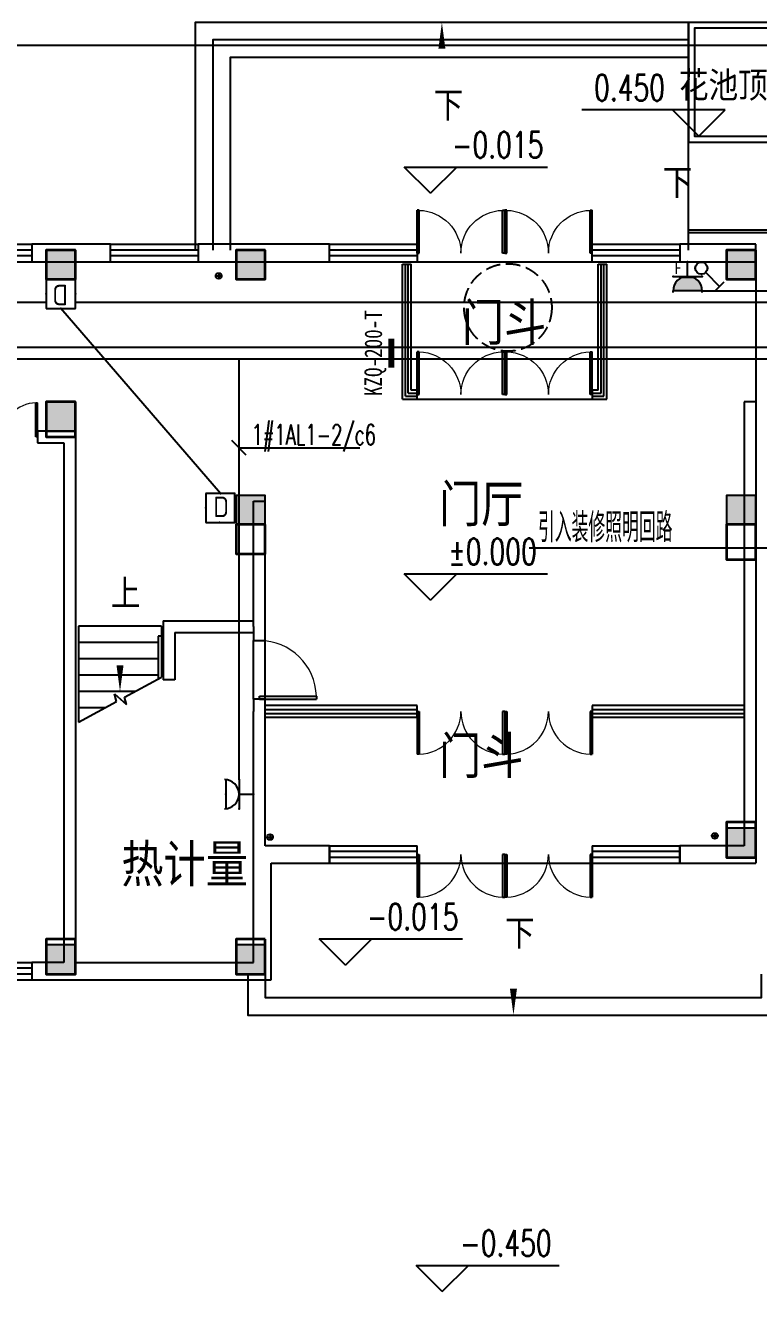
# Model space of a CAD drawing. Extents: x 0 to 302064749, y -59725395 to 1524223.
# Drawn here: x 2102521 to 2115079, y 1487336 to 1509024 of the extents above; entities that cross this region are included whole.
import ezdxf
from ezdxf.enums import TextEntityAlignment as Align

# ---------------------------------------------------------------- set-up
doc = ezdxf.new("R2010")
doc.units = 0
doc.header["$LTSCALE"] = 1000
doc.linetypes.add('DASH', pattern=[0.35, 0.25, -0.1])
for name, color, linetype in [('0-底图', 7, 'Continuous'), ('CABLETRAY', 4, 'Continuous'), ('COLU', 7, 'Continuous'), ('COLU_HATCH', 251, 'Continuous'), ('CURTWALL', 4, 'Continuous'), ('DIM-照明', 3, 'Continuous'), ('DIM_ELEV', 3, 'Continuous'), ('DIM_SYMB', 3, 'Continuous'), ('DOOR_FIRE', 4, 'Continuous'), ('EQUIP-插座', 3, 'Continuous'), ('EQUIP-消防', 3, 'Continuous'), ('EQUIP-照明', 3, 'Continuous'), ('PUB_TEXT', 7, 'Continuous'), ('STAIR', 2, 'Continuous'), ('TEXT', 7, 'Continuous'), ('WALL', 2, 'Continuous'), ('WINDOW', 4, 'Continuous'), ('WIRE-照明', 6, 'Continuous'), ('家具', 8, 'Continuous'), ('抗震支吊架', 2, 'Continuous'), ('排水', 153, 'Continuous'), ('看线', 30, 'Continuous')]:
    doc.layers.add(name, color=color, linetype=linetype)
doc.layers.add('砼柱', color=2, linetype='Continuous', lineweight=35)
doc.styles.add('_TCH_DIM', font='SIMPLEX', dxfattribs={"width": 0.8, "height": 5, "bigfont": 'HZTXT'})
doc.styles.add('_TEL_DIM', font='simplex.shx', dxfattribs={"width": 0.8, "height": 3.5, "bigfont": 'gbcbig.shx'})
doc.styles.add('kzcad', font='', dxfattribs={"width": 0.8})
doc.styles.get("Standard").update_dxf_attribs({"font": 'geniso.shx', "bigfont": 'hztxt.shx'})
doc.styles.get('kzcad').set_extended_font_data('SimSun')

# ---------------------------------------------------------------- blocks, each defined once
blk = doc.blocks.new('gfhj')
at = {"layer": 'WIRE-照明'}
blk.add_line((2095261, -1024), (2127296, -1024), dxfattribs=at)
blk = doc.blocks.new('$equip$00001238')
for p, q in [((0.497, 0.95), (-0.497, 0.95)), ((0.5, 0.5), (-0.5, 0.5)), ((0, 0.5), (0, 0))]:
    blk.add_line(p, q)
blk.add_arc((0, 1), 0.5, 180, 0)
for p in [(0, 0.95), (-0.5, 0.5), (0.5, 0.5), (0, 0)]:
    blk.add_point(p)
at = {"flags": 9}
blk.add_attdef('A', (0, 0), '', height=0.00002, dxfattribs=at)
blk = doc.blocks.new('ng')
at = {"layer": '排水'}
for p, q in [((345991, 781358), (346091, 781358)), ((346041, 781408), (346041, 781308))]:
    blk.add_line(p, q, dxfattribs=at)
blk.add_circle((346041, 781358), 50, dxfattribs=at)
blk = doc.blocks.new('1111')
at = {"layer": 'COLU_HATCH'}
h = blk.add_hatch(color=256, dxfattribs=at)
h.dxf.hatch_style = 1
h.paths.add_polyline_path([(1141342, 1114091), (1141342, 1114591), (1140842, 1114591), (1140842, 1114091)])
h = blk.add_hatch(color=256, dxfattribs=at)
h.dxf.hatch_style = 1
h.paths.add_polyline_path([(1144592, 1114091), (1144592, 1114591), (1144092, 1114591), (1144092, 1114091)])
h = blk.add_hatch(color=256, dxfattribs=at)
h.dxf.hatch_style = 1
h.paths.add_polyline_path([(1152992, 1114091), (1152992, 1114591), (1152492, 1114591), (1152492, 1114091)])
h = blk.add_hatch(color=256, dxfattribs=at)
h.dxf.hatch_style = 1
h.paths.add_polyline_path([(1141342, 1111491), (1141342, 1111991), (1140842, 1111991), (1140842, 1111491)])
h = blk.add_hatch(color=256, dxfattribs=at)
h.dxf.hatch_style = 1
h.paths.add_polyline_path([(1144592, 1109891), (1144592, 1110391), (1144092, 1110391), (1144092, 1109891)])
h = blk.add_hatch(color=256, dxfattribs=at)
h.dxf.hatch_style = 1
h.paths.add_polyline_path([(1152992, 1109891), (1152992, 1110391), (1152492, 1110391), (1152492, 1109891)])
h = blk.add_hatch(color=256, dxfattribs=at)
h.dxf.hatch_style = 1
h.paths.add_polyline_path([(1152992, 1104191), (1152992, 1104691), (1152492, 1104691), (1152492, 1104191)])
h = blk.add_hatch(color=256, dxfattribs=at)
h.dxf.hatch_style = 1
h.paths.add_polyline_path([(1141342, 1102191), (1141342, 1102691), (1140842, 1102691), (1140842, 1102191)])
h = blk.add_hatch(color=256, dxfattribs=at)
h.dxf.hatch_style = 1
h.paths.add_polyline_path([(1144592, 1102191), (1144592, 1102691), (1144092, 1102691), (1144092, 1102191)])
at = {"layer": 'COLU'}
for points in [[(1141342, 1114091), (1141342, 1114591), (1140842, 1114591), (1140842, 1114091)], [(1144592, 1114091), (1144592, 1114591), (1144092, 1114591), (1144092, 1114091)], [(1152992, 1114091), (1152992, 1114591), (1152492, 1114591), (1152492, 1114091)], [(1141342, 1111491), (1141342, 1111991), (1140842, 1111991), (1140842, 1111491)], [(1144592, 1109891), (1144592, 1110391), (1144092, 1110391), (1144092, 1109891)], [(1152992, 1109891), (1152992, 1110391), (1152492, 1110391), (1152492, 1109891)], [(1152992, 1104191), (1152992, 1104691), (1152492, 1104691), (1152492, 1104191)], [(1141342, 1102191), (1141342, 1102691), (1140842, 1102691), (1140842, 1102191)], [(1144592, 1102191), (1144592, 1102691), (1144092, 1102691), (1144092, 1102191)]]:
    blk.add_lwpolyline(points, close=True, dxfattribs=at)
blk = doc.blocks.new('rtyu')
at = {"layer": '砼柱', "lineweight": 35}
for points in [[(2863458, 730240), (2862958, 730240), (2862958, 729740), (2863458, 729740)], [(2863458, 730240), (2862958, 730240), (2862958, 729740), (2863458, 729740)], [(2866708, 730240), (2866208, 730240), (2866208, 729740), (2866708, 729740)], [(2866708, 730240), (2866208, 730240), (2866208, 729740), (2866708, 729740)], [(2875108, 730240), (2874608, 730240), (2874608, 729740), (2875108, 729740)], [(2875108, 730240), (2874608, 730240), (2874608, 729740), (2875108, 729740)], [(2863458, 727640), (2862958, 727640), (2862958, 727040), (2863458, 727040)], [(2863458, 727640), (2862958, 727640), (2862958, 727040), (2863458, 727040)], [(2866708, 725540), (2866208, 725540), (2866208, 725040), (2866708, 725040)], [(2875108, 725540), (2874608, 725540), (2874608, 724940), (2875108, 724940)], [(2875108, 720440), (2874608, 720440), (2874608, 719840), (2875108, 719840)], [(2863458, 718440), (2862958, 718440), (2862958, 717840), (2863458, 717840)], [(2863458, 718440), (2862958, 718440), (2862958, 717840), (2863458, 717840)], [(2866708, 718440), (2866208, 718440), (2866208, 717840), (2866708, 717840)], [(2866708, 718440), (2866208, 718440), (2866208, 717840), (2866708, 717840)]]:
    blk.add_lwpolyline(points, close=True, dxfattribs=at)
blk = doc.blocks.new('A$C6D717843')
at = {"layer": 'TEXT'}
blk.add_blockref('rtyu', (-2821208, -641940), dxfattribs=at)
blk = doc.blocks.new('$DorLib2D$00000002')
for p, q in [((-0.5, 0), (-0.5, 0.4875)), ((-0.475, 0.4875), (-0.5, 0.4875)), ((-0.475, 0), (-0.475, 0.4875)), ((0.475, 0), (0.475, 0.4875)), ((0.475, 0.4875), (0.5, 0.4875)), ((0.5, 0), (0.5, 0.4875)), ((-0.5, 0), (-0.475, 0)), ((0.5, 0), (0.475, 0))]:
    blk.add_line(p, q)
at = {"lineweight": 13}
for centre, start, end in [((-0.4875, 0), 0, 88.53072), ((0.4875, 0), 91.46928, 180)]:
    blk.add_arc(centre, 0.4875, start, end, dxfattribs=at)
blk = doc.blocks.new('$WINLIB2D$00000001')
at = {"color": 0}
for points in [[(-0.5, 0.5), (-0.5, -0.5)], [(-0.5, 0.5), (0.5, 0.5)], [(0.5, -0.5), (0.5, 0.5)], [(0.5, 0.1667), (-0.5, 0.1667)], [(0.5, -0.1667), (-0.5, -0.1667)], [(-0.5, -0.5), (0.5, -0.5)]]:
    blk.add_lwpolyline(points, dxfattribs=at)
blk = doc.blocks.new('$DorLib2D$00000001')
for p, q in [((0.45, 0.975), (0.5, 0.975)), ((0.45, 0), (0.45, 0.975)), ((0.5, 0), (0.5, 0.975)), ((0.5, 0), (0.45, 0))]:
    blk.add_line(p, q)
at = {"lineweight": 13}
blk.add_arc((0.475, 0), 0.975, 91.4693, 180, dxfattribs=at)
blk = doc.blocks.new('gfhjghj')
at = {"layer": 'CURTWALL'}
for p, q in [((1111582.7, 23700.1), (1111582.7, 26010.1)), ((1111582.7, 26010.1), (1111732.7, 26010.1)), ((1111632.7, 23750.1), (1111632.7, 26010.1)), ((1111682.7, 23800.1), (1111682.7, 26010.1)), ((1111732.7, 23850.1), (1111732.7, 26010.1)), ((1114932.7, 23850.1), (1114932.7, 26010.1)), ((1114932.7, 26010.1), (1115082.7, 26010.1)), ((1114982.7, 23800.1), (1114982.7, 26010.1)), ((1115032.7, 23750.1), (1115032.7, 26010.1)), ((1115082.7, 23700.1), (1115082.7, 26010.1)), ((1111582.7, 23700.1), (1111832.7, 23700.1)), ((1111632.7, 23750.1), (1111832.7, 23750.1)), ((1111682.7, 23800.1), (1111832.7, 23800.1)), ((1111832.7, 23850.1), (1111732.7, 23850.1)), ((1111832.7, 23700.1), (1111832.7, 23850.1)), ((1114932.7, 23850.1), (1114832.7, 23850.1)), ((1114832.7, 23850.1), (1114832.7, 23700.1)), ((1114832.7, 23800.1), (1114982.7, 23800.1)), ((1114832.7, 23750.1), (1115032.7, 23750.1)), ((1114832.7, 23700.1), (1115082.7, 23700.1)), ((1111832.7, 18450.1), (1109232.7, 18450.1)), ((1111832.7, 18250.1), (1111832.7, 18450.1)), ((1117432.7, 18450.1), (1114832.7, 18450.1)), ((1114832.7, 18450.1), (1114832.7, 18250.1)), ((1109232.7, 18383.4), (1111832.7, 18383.4)), ((1109232.7, 18316.7), (1111832.7, 18316.7)), ((1109232.7, 18250.1), (1111832.7, 18250.1)), ((1114832.7, 18383.4), (1117432.7, 18383.4)), ((1114832.7, 18316.7), (1117432.7, 18316.7)), ((1114832.7, 18250.1), (1117432.7, 18250.1))]:
    blk.add_line(p, q, dxfattribs=at)
at = {"layer": 'DIM_ELEV'}
for p, q in [((1117106.9, 28650.1), (1114655.9, 28650.1)), ((1116656.9, 28200.1), (1116206.9, 28650.1)), ((1116656.9, 28200.1), (1117106.9, 28650.1)), ((1112064.2, 27222.6), (1111614.2, 27672.6)), ((1111614.2, 27672.6), (1114065.2, 27672.6)), ((1112064.2, 27222.6), (1112514.2, 27672.6)), ((1112064.2, 20255.5), (1111614.2, 20705.5)), ((1111614.2, 20705.5), (1114065.2, 20705.5)), ((1112064.2, 20255.5), (1112514.2, 20705.5)), ((1110608.6, 14003.2), (1110158.6, 14453.2)), ((1110158.6, 14453.2), (1112609.6, 14453.2)), ((1110608.6, 14003.2), (1111058.6, 14453.2)), ((1112264.6, 8412.2), (1111814.6, 8862.2)), ((1111814.6, 8862.2), (1114265.6, 8862.2)), ((1112264.6, 8412.2), (1112714.6, 8862.2))]:
    blk.add_line(p, q, dxfattribs=at)
at = {"layer": 'DIM_SYMB'}
for points in [[(1112257.7, 29150.5, 0, 0, 0), (1112257.7, 30150.1, 0, 120, 0), (1112257.7, 29700.1, 0, 0, 0)], [(1116482.7, 27403.5, 0, 0, 0), (1119757.7, 27403.5, 0, 0, 0), (1119757.7, 30150.1, 0, 120, 0), (1119757.7, 29700.1, 0, 0, 0)], [(1106745.2, 19950.1, 0, 0, 0), (1106745.2, 18690.1, 0, 120, 0), (1106745.2, 19140.1, 0, 0, 0)], [(1113482.7, 14127.7, 0, 0, 0), (1113482.7, 13150.1, 0, 120, 0), (1113482.7, 13600.1, 0, 0, 0)]]:
    blk.add_lwpolyline(points, format="xyseb", dxfattribs=at)
at = {"layer": 'DOOR_FIRE'}
for p, q in [((1109032.7, 18561.3), (1109032.7, 19561.3)), ((1109232.7, 18561.3), (1109232.7, 19561.3))]:
    blk.add_line(p, q, dxfattribs=at)
at = {"layer": 'STAIR'}
for p, q in [((1106032.7, 19810.1), (1106032.7, 18166.1)), ((1107457.7, 19810.1), (1106032.7, 19810.1)), ((1107457.7, 19810.1), (1107457.7, 19640.1)), ((1107397.7, 19530.1), (1106032.7, 19530.1)), ((1107397.7, 19640.1), (1107397.7, 18901.7)), ((1107457.7, 19640.1), (1107397.7, 19640.1)), ((1107457.7, 19640.1), (1107457.7, 18934)), ((1107457.7, 19640.1), (1107457.7, 18934)), ((1107397.7, 19250.1), (1106032.7, 19250.1)), ((1107397.7, 18970.1), (1106032.7, 18970.1)), ((1106824.3, 18592.7), (1107457.7, 18934)), ((1107005.1, 18690.1), (1106032.7, 18690.1)), ((1106032.7, 18166.1), (1106683.7, 18516.9)), ((1106683.7, 18516.9), (1106652.6, 18648.3)), ((1106652.6, 18648.3), (1106853.5, 18469.4)), ((1106853.5, 18469.4), (1106824.3, 18592.7)), ((1106485.4, 18410.1), (1106032.7, 18410.1))]:
    blk.add_line(p, q, dxfattribs=at)
for points in [[(1116482.7, 26550.1), (1116482.7, 30150.1), (1108032.7, 30150.1), (1108032.7, 26250.1)], [(1116482.7, 28100.1), (1118982.7, 28100.1), (1118982.7, 30150.1), (1116482.7, 30150.1)], [(1116482.7, 26600.1), (1120482.7, 26600.1), (1120482.7, 30150.1)], [(1116482.7, 26550.1), (1120532.7, 26550.1), (1120532.7, 30150.1), (1118982.7, 30150.1)], [(1116482.7, 26550.1), (1116482.7, 29850.1), (1108332.7, 29850.1), (1108332.7, 26250.1)], [(1116482.7, 26250.1), (1116482.7, 29550.1), (1108632.7, 29550.1), (1108632.7, 26250.1)], [(1108932.7, 13850.1), (1108932.7, 13150.1), (1118032.7, 13150.1), (1118032.7, 13850.1)], [(1109232.7, 13850.1), (1109232.7, 13450.1), (1117732.7, 13450.1), (1117732.7, 13850.1)]]:
    blk.add_lwpolyline(points, dxfattribs=at)
for points in [[(1118982.7, 28100.1), (1118982.7, 30150.1), (1116482.7, 30150.1), (1116482.7, 28100.1)], [(1118882.7, 28200.1), (1118882.7, 30050.1), (1116582.7, 30050.1), (1116582.7, 28200.1)]]:
    blk.add_lwpolyline(points, close=True, dxfattribs=at)
at = {"layer": 'WALL'}
for p, q in [((1106582.7, 26350.1), (1105232.7, 26350.1)), ((1105232.7, 26350.1), (1105232.7, 26050.1)), ((1106582.7, 26050.1), (1106582.7, 26350.1)), ((1110332.7, 26350.1), (1108082.7, 26350.1)), ((1108082.7, 26350.1), (1108082.7, 26050.1)), ((1110332.7, 26050.1), (1110332.7, 26350.1)), ((1117632.7, 26350.1), (1116332.7, 26350.1)), ((1116332.7, 26350.1), (1116332.7, 26050.1)), ((1117632.7, 26050.1), (1117632.7, 26350.1)), ((1105232.7, 26050.1), (1106582.7, 26050.1)), ((1108082.7, 26050.1), (1110332.7, 26050.1)), ((1116332.7, 26050.1), (1117632.7, 26050.1)), ((1117432.7, 23650.1), (1117432.7, 18350.1)), ((1117632.7, 23650.1), (1117432.7, 23650.1)), ((1117632.7, 23650.1), (1117632.7, 18350.1)), ((1105982.7, 23150.1), (1105332.7, 23150.1)), ((1105332.7, 23150.1), (1105332.7, 22950.1)), ((1105982.7, 23150.1), (1105982.7, 14050.1)), ((1105332.7, 22950.1), (1105782.7, 22950.1)), ((1105782.7, 22950.1), (1105782.7, 14050.1)), ((1109032.7, 19801.8), (1109032.7, 21950.1)), ((1109032.7, 21950.1), (1109232.7, 21950.1)), ((1109232.7, 19801.8), (1109232.7, 21950.1)), ((1107485.7, 19901.8), (1109032.7, 19901.8)), ((1107485.7, 19901.8), (1107485.7, 18890.9)), ((1109032.7, 19801.8), (1109032.7, 19561.3)), ((1109232.7, 19561.3), (1109232.7, 19801.8)), ((1107685.7, 19701.8), (1109032.7, 19701.8)), ((1107685.7, 19701.8), (1107685.7, 18890.9)), ((1109032.7, 19561.3), (1109232.7, 19561.3)), ((1107685.7, 18890.9), (1107485.7, 18890.9)), ((1109232.7, 18561.3), (1109032.7, 18561.3)), ((1109032.7, 18561.3), (1109032.7, 18350.1)), ((1109232.7, 18350.1), (1109232.7, 18561.3)), ((1109032.7, 15950.1), (1109032.7, 18350.1)), ((1109232.7, 16050.1), (1109232.7, 18350.1)), ((1117432.7, 18350.1), (1117432.7, 16050.1)), ((1117632.7, 18350.1), (1117632.7, 15750.1)), ((1110332.7, 16050.1), (1109232.7, 16050.1)), ((1110332.7, 15750.1), (1110332.7, 16050.1)), ((1117432.7, 16050.1), (1116332.7, 16050.1)), ((1116332.7, 16050.1), (1116332.7, 15750.1)), ((1109032.7, 14050.1), (1109032.7, 15950.1)), ((1109332.7, 15750.1), (1110332.7, 15750.1)), ((1109332.7, 13750.1), (1109332.7, 15750.1)), ((1116332.7, 15750.1), (1117632.7, 15750.1)), ((1105782.7, 14050.1), (1105232.7, 14050.1)), ((1105232.7, 14050.1), (1105232.7, 13750.1)), ((1105982.7, 14050.1), (1109032.7, 14050.1)), ((1105232.7, 13750.1), (1105882.7, 13750.1)), ((1105882.7, 13750.1), (1109332.7, 13750.1))]:
    blk.add_line(p, q, dxfattribs=at)
at = {"layer": 'WINDOW'}
for p, q in [((1111832.7, 26050.1), (1113332.7, 26050.1)), ((1113332.7, 26050.1), (1114832.7, 26050.1)), ((1111832.7, 23700.1), (1113332.7, 23700.1)), ((1113332.7, 23700.1), (1114832.7, 23700.1)), ((1111832.7, 15750.1), (1113332.7, 15750.1)), ((1113332.7, 15750.1), (1114832.7, 15750.1))]:
    blk.add_line(p, q, dxfattribs=at)
at = {"layer": '家具', "linetype": 'DASH'}
blk.add_circle((1113388.4, 25267.6), 750, dxfattribs=at)
at = {"layer": '看线', "linetype": 'Continuous'}
blk.add_line((1117632.7, 26250.1), (1117632.7, 23650.1), dxfattribs=at)
for name, p in [('A$C6D717843', (1063732.7, -62049.9)), ('1111', (-35359.3, -1088341))]:
    blk.add_blockref(name, p)
at = {"layer": 'DOOR_FIRE', "xscale": 1000, "yscale": 1000, "zscale": 200, "rotation": 270}
blk.add_blockref('$DorLib2D$00000001', (1109132.7, 19061.3), dxfattribs=at)
at = {"layer": 'WINDOW'}
for name, p, xscale, yscale, zscale, rotation in [('$DorLib2D$00000002', (1112582.7, 26200.1), -1500, 1500, 300, 1.639352653626247e-08), ('$DorLib2D$00000002', (1114082.7, 26200.1), -1500, 1500, 300, 1.639352653626247e-08), ('$WINLIB2D$00000001', (1103932.7, 26200.1), -2600, 300, 300, 180.0000000163936), ('$WINLIB2D$00000001', (1107332.7, 26200.1), -1500, 300, 300, 180.0000000163936), ('$WINLIB2D$00000001', (1111082.7, 26200.1), -1500, 300, 300, 180.0000000163936), ('$WINLIB2D$00000001', (1115582.7, 26200.1), -1500, 300, 300, 180.0000000163936), ('$DorLib2D$00000002', (1104732.7, 23050.1), 1200, 1200, 200, 359.999999982213), ('$DorLib2D$00000002', (1112582.7, 18350.1), 1500, 1500, 200, 180.0000000163768), ('$DorLib2D$00000002', (1114082.7, 18350.1), 1500, 1500, 200, 180.0000000163768), ('$WINLIB2D$00000001', (1111082.7, 15900.1), 1500, 300, 300, 1.637669985135529e-08), ('$WINLIB2D$00000001', (1115582.7, 15900.1), 1500, 300, 300, 1.637669985135529e-08), ('$DorLib2D$00000002', (1112582.7, 15900.1), 1500, 1500, 300, 180.0000000163768), ('$DorLib2D$00000002', (1114082.7, 15900.1), 1500, 1500, 300, 180.0000000163768), ('$WINLIB2D$00000001', (1103932.7, 13900.1), -2600, 300, 300, 180.000000015812)]:
    blk.add_blockref(name, p, dxfattribs=dict(at, xscale=xscale, yscale=yscale, zscale=zscale, rotation=rotation))
at = {"layer": 'WINDOW', "xscale": -1500, "yscale": 1500, "zscale": 150}
for p in [(1112582.7, 23775.1), (1114082.7, 23775.1)]:
    blk.add_blockref('$DorLib2D$00000002', p, dxfattribs=at)
at = {"layer": '排水'}
for p in [(762394, -755550.2), (770890.3, -765141.4), (763273.5, -765159.8)]:
    blk.add_blockref('ng', p, dxfattribs=at)
at = {"layer": 'PUB_TEXT', "style": '_TCH_DIM'}
for s, height, p in [('花池顶标高', 506.38, (1116317.9, 28807.6)), ('下', 506.4, (1112115.3, 28468)), ('下', 506.4, (1116040.4, 27141)), ('上', 506.4, (1106588.9, 20107.6)), ('下', 506.4, (1113340.3, 14285.2))]:
    blk.add_text(s, height=height, dxfattribs=at).set_placement(p)
at = {"layer": 'PUB_TEXT', "style": '_TCH_DIM', "width": 0.705882}
for s, p in [('0.450', (1114862.9, 28807.6)), ('-0.015', (1112430.2, 27830.1)), ('%%P0.000', (1112370.2, 20863)), ('-0.015', (1110974.6, 14610.7)), ('-0.450', (1112570.6, 9019.7))]:
    blk.add_text(s, height=446.25, dxfattribs=at).set_placement(p)
at = {"layer": 'PUB_TEXT'}
for s, p in [('门斗', (1112598.5, 24626.8)), ('门厅', (1112206.7, 21520.1)), ('门斗', (1112206.7, 17206.7)), ('热计量', (1106767.5, 15351.4))]:
    blk.add_text(s, height=723.4, dxfattribs=at).set_placement(p)
blk = doc.blocks.new('$equip$00001764')
for p, q in [((-0.5, 1.05), (-0.5, 1)), ((-0.5, 1), (0.5, 1)), ((0.5, 1.05), (0.5, 1)), ((0.5, 0.5), (-0.5, 0.5)), ((0, 0.5), (0, 0))]:
    blk.add_line(p, q)
blk.add_arc((0, 1), 0.5, 180, 0)
for p in [(-0.5, 0.5), (0.5, 0.5), (0, 0)]:
    blk.add_point(p)
for points in [[(0.433, 0.75), (-0.433, 0.75), (0.5, 1), (-0.5, 1)], [(0.25, 0.567), (-0.25, 0.567), (0.433, 0.75), (-0.433, 0.75)], [(0, 0.5), (0, 0.5), (0.25, 0.567), (-0.25, 0.567)]]:
    blk.add_solid(points)
at = {"color": 7, "style": '_TEL_DIM'}
blk.add_attdef('$TEXT$', text='', height=0.4, dxfattribs=at).set_placement((0.303, 0.211), align=Align.MIDDLE_CENTER)
at = {"color": 7, "style": '_TEL_DIM', "flags": 1}
blk.add_attdef('A', text='', height=0.00002, dxfattribs=at).set_placement((0, 0), align=Align.MIDDLE_CENTER)
blk = doc.blocks.new('$equip$00002327')
for p, q in [((0.484, 0.975), (0.766, 0.692)), ((0.147, 0.356), (0.625, 0.833))]:
    blk.add_line(p, q)
blk.add_circle((0, 0.208), 0.208)
for p in [(-0.208, 0.208), (0, 0.417), (0, 0), (0.208, 0.208)]:
    blk.add_point(p)
at = {"color": 7, "flags": 1}
blk.add_attdef('A', text='', height=0.00002, dxfattribs=at).set_placement((0, 0), align=Align.MIDDLE_CENTER)
blk = doc.blocks.new('$equip$00002755')
for p, q in [((0.5, 0.5), (-0.5, 0.5)), ((-0.5, 0.5), (-0.5, -0.5)), ((0.5, -0.5), (0.5, 0.5)), ((-0.5, -0.5), (0.5, -0.5))]:
    blk.add_line(p, q)
at = {"const_width": 0.04}
blk.add_lwpolyline([(-0.5, 0.5), (0.5, 0.5), (0.5, -0.5), (-0.5, -0.5), (-0.5, 0.5), (0.5, 0.5)], dxfattribs=at)
for p in [(0, 0.5), (-0.5, 0), (0.5, 0), (-0.027, -0.5)]:
    blk.add_point(p)
at = {"color": 7}
blk.add_attdef('$TEXT$', text='', height=0.4, dxfattribs=at).set_placement((0.026, -0.008), align=Align.MIDDLE_CENTER)
at = {"color": 7, "flags": 1}
for tag, height, p in [('A', 0.00002, (0, 0)), ('B', 0.4, (0.755, -0.254))]:
    blk.add_attdef(tag, text='', height=height, dxfattribs=at).set_placement(p, align=Align.MIDDLE_CENTER)

msp = doc.modelspace()

# ---------------------------------------------------------------- linework, layer by layer
at = {"layer": 'CABLETRAY'}
for p, q in [((2099192, 1503509), (2119888, 1503509)), ((2119888, 1503309), (2099192, 1503309))]:
    msp.add_line(p, q, dxfattribs=at)
at = {"layer": 'DIM-照明'}
for p, q in [((2106303, 1501665), (2106056, 1501912)), ((2113990, 1500072), (2111150, 1500072)), ((2121444, 1500072), (2113990, 1500072))]:
    msp.add_line(p, q, dxfattribs=at)
for points in [[(2106180, 1501789), (2106307, 1501789)], [(2106307, 1501789), (2108248, 1501789)]]:
    msp.add_lwpolyline(points, dxfattribs=at)
at = {"layer": 'WIRE-照明'}
for p, q in [((2102880, 1504274), (2070530, 1504274)), ((2103380, 1504285), (2115553, 1504285)), ((2114113, 1504474), (2115480, 1504474)), ((2105861, 1501008), (2103130, 1504174)), ((2106180, 1496106), (2106180, 1503309))]:
    msp.add_line(p, q, dxfattribs=at)
at = {"layer": '抗震支吊架', "color": 2, "const_width": 100}
msp.add_lwpolyline([(2108789, 1503159), (2108789, 1503659)], dxfattribs=at)

# ---------------------------------------------------------------- block references
at = {"layer": '0-底图'}
for name, p in [('gfhjghj', (997397, 1478924)), ('gfhj', (2624, 1509706))]:
    msp.add_blockref(name, p, dxfattribs=at)
at = {"layer": 'EQUIP-插座'}
ref = msp.add_blockref('$equip$00001764', (2113863, 1504974), dxfattribs=dict(at, xscale=500, yscale=500, zscale=500, rotation=180))
ref.add_attrib('$TEXT$', 'F', dxfattribs={"layer": '0', "color": 7, "height": 200, "style": '_TEL_DIM'}).set_placement((2113711, 1504868), align=Align.MIDDLE_CENTER)
at = {"layer": 'EQUIP-插座', "xscale": 500, "yscale": 500, "zscale": 500, "rotation": 90}
msp.add_blockref('$equip$00001238', (2106430, 1495856), dxfattribs=at)
at = {"layer": 'EQUIP-消防', "ltscale": 5}
ref = msp.add_blockref('$equip$00002755', (2103130, 1504424), dxfattribs=dict(at, xscale=500, yscale=500, zscale=500, rotation=180))
ref.add_attrib('$TEXT$', 'D', dxfattribs={"layer": '0', "color": 7, "height": 350, "rotation": 180}).set_placement((2103117, 1504405), align=Align.MIDDLE_CENTER)
ref = msp.add_blockref('$equip$00002755', (2105861, 1500758), dxfattribs=dict(at, xscale=500, yscale=500, zscale=500))
ref.add_attrib('$TEXT$', 'D', dxfattribs={"layer": '0', "color": 7, "height": 350}).set_placement((2105874, 1500777), align=Align.MIDDLE_CENTER)
at = {"layer": 'EQUIP-照明', "xscale": 500, "yscale": 500, "zscale": 500, "rotation": 270}
msp.add_blockref('$equip$00002327', (2113994, 1504866), dxfattribs=at)

# ---------------------------------------------------------------- texts
at = {"layer": 'DIM-照明', "color": 7, "style": '_TEL_DIM'}
for s, height, width, p in [('1#1AL1-2/c6', 350, 0.64, (2106394, 1501839)), ('引入装修照明回路', 500, 0.8, (2111300, 1500172))]:
    msp.add_text(s, height=height, dxfattribs=dict(at, width=width)).set_placement(p)
at = {"layer": '抗震支吊架', "color": 2, "style": 'kzcad', "width": 0.8}
msp.add_text('KZQ-200-T', height=300, rotation=89.8854, dxfattribs=at).set_placement((2108629, 1503409), align=Align.CENTER)

doc.saveas('drawing.dxf')
